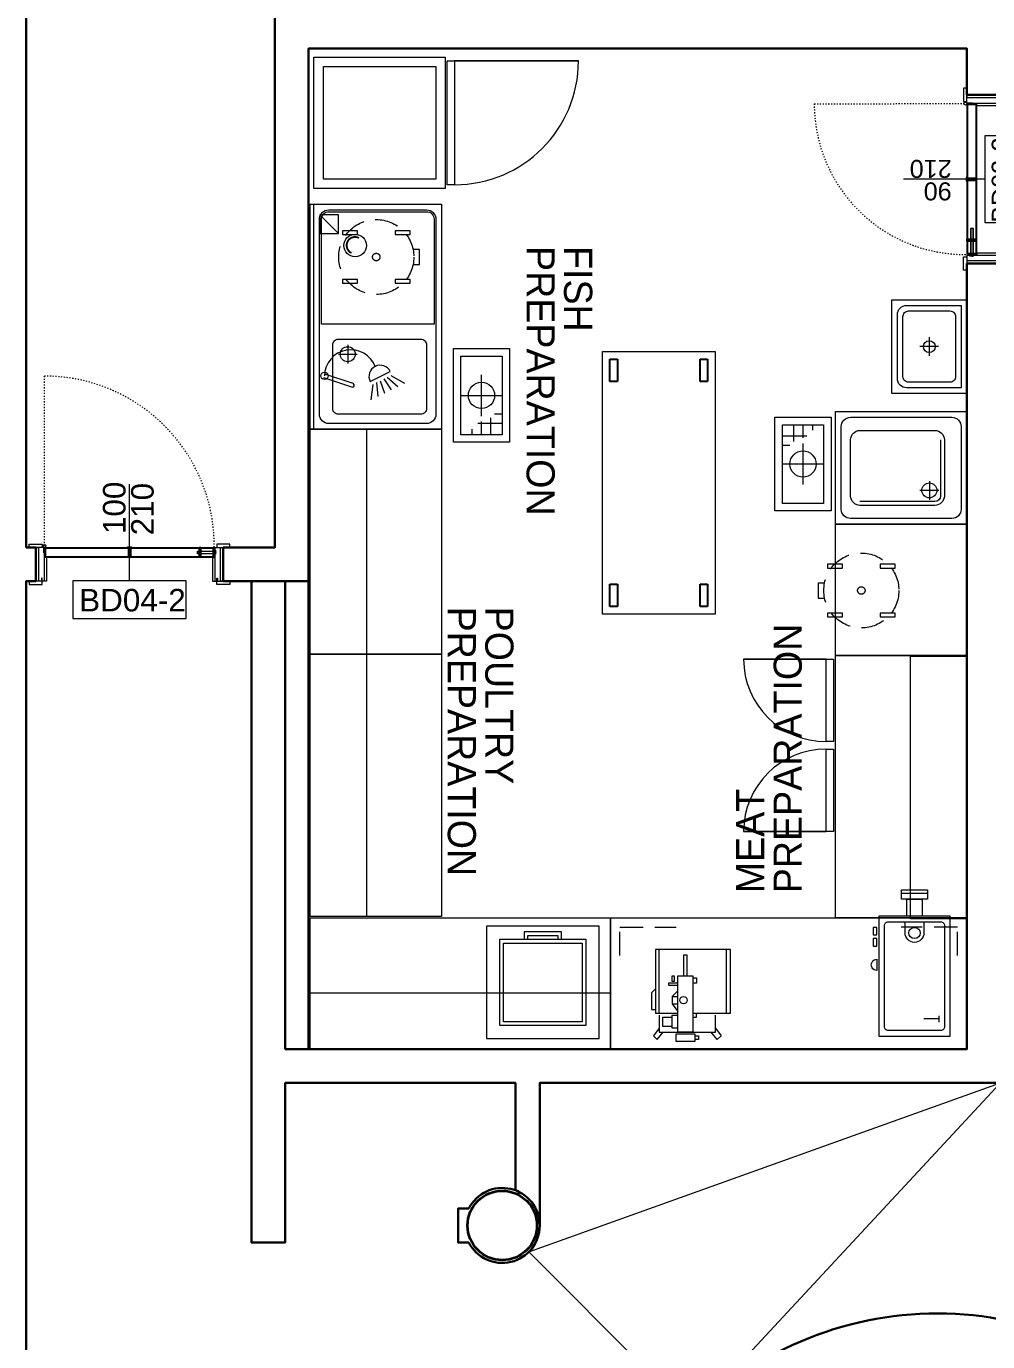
# Model space of a CAD drawing. Header units: centimetres. Extents: x 118932 to 154602, y -32682 to -23521.
# Drawn here: x 123713 to 124226, y -29054 to -28352 of the extents above; entities that cross this region are included whole.
import ezdxf

# ---------------------------------------------------------------- set-up
doc = ezdxf.new("R2010")
doc.units = ezdxf.units.CM
doc.header["$LTSCALE"] = 50
doc.header["$MEASUREMENT"] = 0
for name, pattern in [('ACAD_ISO03W100', [30, 12, -18]), ('DASHED2', [9.525, 6.35, -3.175]), ('HIDDEN', [0.375, 0.25, -0.125])]:
    doc.linetypes.add(name, pattern=pattern)
for name, color, linetype, lineweight in [('-DWG_DETAY1', 7, 'Continuous', 25), ('yerizg-a', 7, 'Continuous', 15), ('yerizg-b', 7, 'Continuous', 9)]:
    doc.layers.add(name, color=color, linetype=linetype, lineweight=lineweight)
for name, color, linetype, lineweight, true_color in [('GEN_00_BL_Yazı', 7, 'Continuous', 0, 0x4f5250), ('GEN_01_TA_Kolon', 7, 'Continuous', 35, 0xd05d28), ('GEN_01_TA_Merdiven', 7, 'Continuous', 13, 0x816183), ('GEN_02_TF_Islak Hacim', 7, 'Continuous', 5, 0x007cb0), ('GEN_02_TF_Kapı', 7, 'Continuous', 9, 0x4a3526), ('GEN_05_ML_Ahşap', 7, 'Continuous', 9, 0x745e3d), ('GEN_06_GR_İnce', 7, 'Continuous', 13, 0xb0b0a9), ('KALACAK DUVARLAR', 7, 'Continuous', 30, 0x005387)]:
    doc.layers.add(name, color=color, linetype=linetype, lineweight=lineweight, true_color=true_color)
doc.layers.add('YAZI_BLM_1', color=7, linetype='Continuous')
doc.styles.add('arial_1_18', font='arial.ttf', dxfattribs={"height": 0.2})
doc.styles.add('Arial_6', font='arial.ttf', dxfattribs={"height": 59.5325})
doc.styles.add('BLM_YAZI', font='', dxfattribs={"width": 0.8})
doc.styles.add('ROMANS', font='romans.shx', dxfattribs={"width": 0.8})
doc.styles.get('BLM_YAZI').set_extended_font_data('Stylus BT')

# ---------------------------------------------------------------- blocks, each defined once
blk = doc.blocks.new('LEVEL -1_A BLOK_KOLON')
at = {"layer": 'GEN_01_TA_Kolon'}
blk.add_circle((49834.06, 3449.79), 18.5, dxfattribs=at)
blk = doc.blocks.new('LEVEL -1_A BLOK_GÖRÜNÜŞ')
at = {"layer": 'GEN_01_TA_Merdiven'}
blk.add_line((49848.2, -6664.35), (49935.18, -6751.33), dxfattribs=at)
blk.add_lwpolyline([(49848.2, -6664.35), (50099.74, -6574.14), (49935.18, -6751.33)], dxfattribs=at)
blk = doc.blocks.new('LEVEL -1_A BLOK_DUVAR')
at = {"layer": 'KALACAK DUVARLAR'}
for points in [[(50081.74, 9465.5, 1), (49586.64, 9465.5), (49586.64, 9185.62, -0.520619), (49580.37, 9150.95), (49580.37, 8861.48), (49585.37, 8861.48), (49585.37, 8843.48), (49580.37, 8843.48), (49580.37, 8429.18)], [(49910.74, 9465.5, 1), (49757.64, 9465.5), (49757.64, 9145.49), (49712.87, 9145.49), (49712.87, 8861.48), (49685.37, 8861.48), (49685.37, 8843.48), (49730.87, 8843.48)], [(49945.27, 8152.41), (50057.51, 8040.17), (50061.04, 8043.71), (50073.77, 8030.98), (50057.51, 8014.71), (49943.26, 8128.96), (49936.27, 8121.97), (49923.54, 8134.7), (49930.61, 8141.77, -0.389763), (49928.97, 8392.15, -0.428543), (50196.81, 8398.67), (50219.74, 8375.74), (50219.74, 8519.3), (50219.74, 8946.61), (50209.74, 8946.61), (50209.74, 8964.61), (50232.74, 8964.61)]]:
    blk.add_lwpolyline(points, format="xyb", dxfattribs=at)
for points in [[(50099.74, 9102.86), (50081.74, 9102.86), (50081.74, 9127.49), (49730.87, 9127.49), (49730.87, 8593.86)], [(50099.74, 8964.61), (50099.74, 9012.86), (50081.74, 9012.86), (50081.74, 8593.86), (49718.37, 8593.86), (49718.37, 8843.48)], [(49854.06, 8499.79), (49854.06, 8575.86), (50099.74, 8575.86), (50099.74, 8946.61)], [(49700.37, 8843.48), (49700.37, 8490.79), (49718.37, 8490.79), (49718.37, 8575.86), (49841.06, 8575.86), (49841.06, 8518.52)]]:
    blk.add_lwpolyline(points, dxfattribs=at)
blk.add_lwpolyline([(49816.2, 8490.79), (49810.56, 8490.79), (49810.56, 8508.79), (49816.2, 8508.79, -4.20673)], format="xyb", close=True, dxfattribs=at)
blk = doc.blocks.new('t_tekerlek')
at = {"layer": '-DWG_DETAY1', "color": 0, "linetype": 'HIDDEN'}
blk.add_lwpolyline([(12, -4), (0, -4), (0, 0), (12, 0)], close=True, dxfattribs=at)
blk = doc.blocks.new('Y-SIFON')
at = {"layer": 'yerizg-a', "color": 0, "linetype": 'Continuous'}
blk.add_circle((0, 0), 7, dxfattribs=at)
at = {"layer": 'yerizg-b', "color": 0, "linetype": 'DASHED2'}
for points in [[(0, 11), (0, -11)], [(-11, 0), (11, 0)]]:
    blk.add_lwpolyline(points, dxfattribs=at)
blk = doc.blocks.new('cold kıtchen')
at = {"layer": 'GEN_02_TF_Islak Hacim', "linetype": 'Continuous'}
for p, q in [((-350.55, -342.96), (-335.55, -347.96)), ((-349.91, -341.06), (-334.91, -346.06))]:
    blk.add_line(p, q, dxfattribs=at)
at = {"layer": 'GEN_02_TF_Islak Hacim'}
for p, q in [((-261.24, -373.5), (-261.24, -364.5)), ((-255.24, -362.5), (-259.24, -362.5)), ((-271.24, -373.5), (-271.24, -370.5)), ((-255.24, -367.5), (-268.24, -367.5)), ((-266.24, -373.5), (-266.24, -366.5)), ((-99.86, -368.11), (-99.86, -377.11)), ((-94.86, -368.11), (-94.86, -375.11)), ((-89.86, -368.11), (-89.86, -371.11)), ((-105.86, -374.11), (-92.86, -374.11)), ((-105.86, -379.11), (-101.86, -379.11)), ((-54.42, -630.24), (-54.42, -694.24)), ((-16.42, -630.24), (-54.42, -630.24)), ((-16.42, -694.24), (-16.42, -630.24)), ((-54.42, -694.24), (-16.42, -694.24))]:
    blk.add_line(p, q, dxfattribs=at)
for points in [[(-355.55, -242.13), (-355.55, -172.13), (-285.55, -172.13), (-285.55, -242.13)], [(-284.55, -240.13), (-284.55, -174.13), (-280.55, -174.13), (-280.55, -240.13)], [(-280.55, -174.13), (-214.55, -174.13)], [(-350.55, -237.13), (-350.55, -177.13), (-290.55, -177.13), (-290.55, -237.13)], [(-287.55, -370.52), (-357.55, -370.52), (-357.55, -250.52), (-287.55, -250.52)], [(-47.55, -301.47), (-7.55, -301.47), (-7.55, -351.47), (-47.55, -351.47)], [(-281.24, -377.5), (-281.24, -327.5), (-251.24, -327.5), (-251.24, -377.5)], [(-141.76, -329.13), (-141.76, -469.13), (-201.76, -469.13), (-201.76, -329.13)], [(-277.24, -373.5), (-277.24, -331.5), (-255.24, -331.5), (-255.24, -373.5)], [(-79.86, -364.11), (-79.86, -414.11), (-109.86, -414.11), (-109.86, -364.11)], [(-7.51, -361.17), (-7.51, -421.17), (-77.51, -421.17), (-77.51, -361.17)], [(-357.55, -490.52), (-357.55, -370.52), (-327.55, -370.52), (-327.55, -490.52)], [(-357.55, -490.52), (-357.55, -370.52), (-287.55, -370.52), (-287.55, -490.52)], [(-83.86, -368.11), (-83.86, -410.11), (-105.86, -410.11), (-105.86, -368.11)], [(-7.51, -421.17), (-7.51, -491.17), (-77.51, -491.17), (-77.51, -421.17)], [(-357.55, -630.52), (-357.55, -490.52), (-287.55, -490.52), (-287.55, -630.52)], [(-357.55, -630.52), (-357.55, -490.52), (-327.55, -490.52), (-327.55, -630.52)], [(-82.51, -493.17), (-126.51, -493.17)], [(-78.51, -493.17), (-78.51, -537.17), (-82.51, -537.17), (-82.51, -493.17)], [(-7.51, -491.17), (-7.51, -631.17), (-77.51, -631.17), (-77.51, -491.17)], [(-7.51, -491.66), (-7.51, -631.66), (-37.51, -631.66), (-37.51, -491.66)], [(-78.51, -541.17), (-78.51, -585.17), (-82.51, -585.17), (-82.51, -541.17)], [(-82.51, -585.17), (-126.51, -585.17)], [(-197.51, -701.17), (-357.51, -701.17), (-357.51, -631.17), (-197.51, -631.17)], [(-7.51, -701.17), (-197.51, -701.17), (-197.51, -631.17), (-7.51, -631.17)], [(-263.55, -695.59), (-203.55, -695.59), (-203.55, -635.59), (-263.55, -635.59)], [(-212.55, -644.59), (-212.55, -686.59), (-254.55, -686.59), (-254.55, -644.59)], [(-153.55, -662.09), (-153.55, -692.09), (-161.55, -692.09), (-161.55, -662.09)], [(-197.51, -701.17), (-357.51, -701.17), (-357.51, -671.17), (-197.51, -671.17)]]:
    blk.add_lwpolyline(points, close=True, dxfattribs=at)
at = {"layer": 'GEN_02_TF_Islak Hacim', "linetype": 'Continuous'}
blk.add_lwpolyline([(-355.55, -370.52), (-355.55, -250.52)], dxfattribs=at)
at = {"layer": 'GEN_02_TF_Islak Hacim'}
for points in [[(-295.55, -367.52), (-347.63, -367.52, -0.414214), (-352.63, -362.52), (-352.63, -258.52, -0.414214), (-347.63, -253.52), (-295.55, -253.52, -0.414214), (-290.55, -258.52), (-290.55, -362.52, -0.414214)], [(-39.55, -304.47), (-10.55, -304.47), (-10.55, -348.47), (-39.55, -348.47, -0.414214), (-44.55, -343.47), (-44.55, -309.47, -0.414214)], [(-13.55, -310.47), (-13.55, -342.47, -0.414214), (-16.55, -345.47), (-38.55, -345.47, -0.414214), (-41.55, -342.47), (-41.55, -310.47, -0.414214), (-38.55, -307.47), (-16.55, -307.47, -0.414214)], [(-342.55, -322.52), (-298.55, -322.52, -0.414214), (-295.55, -325.52), (-295.55, -359.52, -0.414214), (-298.55, -362.52), (-342.55, -362.52, -0.414214), (-345.55, -359.52), (-345.55, -325.52, -0.414214)], [(-10.51, -369.17), (-10.51, -413.17, -0.4), (-15.51, -418.17), (-69.51, -418.17, -0.4), (-74.51, -413.17), (-74.51, -369.17, -0.4), (-69.51, -364.17), (-15.51, -364.17, -0.4)], [(-19.51, -376.17), (-19.51, -406.17, -0.4), (-24.51, -411.17), (-64.51, -411.17, -0.4), (-69.51, -406.17), (-69.51, -376.17, -0.4), (-64.51, -371.17), (-24.51, -371.17, -0.4)], [(-21.42, -691.24), (-49.42, -691.24, -0.414214), (-51.42, -689.24), (-51.42, -635.24, -0.414214), (-49.42, -633.24), (-21.42, -633.24, -0.414214), (-19.42, -635.24), (-19.42, -689.24, -0.414214)]]:
    blk.add_lwpolyline(points, format="xyb", close=True, dxfattribs=at)
at = {"layer": 'GEN_02_TF_Islak Hacim', "linetype": 'Continuous'}
blk.add_lwpolyline([(-351.55, -314.52), (-351.55, -258.52, -0.414214), (-347.55, -254.52), (-295.55, -254.52, -0.414214), (-291.55, -258.52), (-291.55, -314.52)], format="xyb", close=True, dxfattribs=at)
at = {"layer": 'GEN_02_TF_Islak Hacim', "linetype": 'HIDDEN'}
for points in [[(-340.34, -266.69), (-332.34, -266.69), (-332.34, -264.69), (-340.34, -264.69)], [(-312.34, -266.69), (-304.34, -266.69), (-304.34, -264.69), (-312.34, -264.69)], [(-340.34, -292.69), (-332.34, -292.69), (-332.34, -290.69), (-340.34, -290.69)], [(-312.34, -292.69), (-304.34, -292.69), (-304.34, -290.69), (-312.34, -290.69)], [(-73.76, -442.57), (-81.76, -442.57), (-81.76, -444.57), (-73.76, -444.57)], [(-45.76, -442.57), (-53.76, -442.57), (-53.76, -444.57), (-45.76, -444.57)], [(-73.76, -468.57), (-81.76, -468.57), (-81.76, -470.57), (-73.76, -470.57)], [(-45.76, -468.57), (-53.76, -468.57), (-53.76, -470.57), (-45.76, -470.57)]]:
    blk.add_lwpolyline(points, close=True, dxfattribs=at)
at = {"layer": 'GEN_02_TF_Islak Hacim', "const_width": 1}
blk.add_lwpolyline([(-331.55, -268.52, 1.024573), (-335.55, -276.52)], format="xyb", dxfattribs=at)
at = {"layer": 'GEN_02_TF_Islak Hacim', "linetype": 'HIDDEN'}
for points in [[(-302.34, -282.69), (-299.34, -282.69), (-299.34, -274.69), (-302.34, -274.69)], [(-83.76, -452.57), (-86.76, -452.57), (-86.76, -460.57), (-83.76, -460.57)], [(-192.51, -651.17), (-192.51, -636.17), (-162.51, -636.17)], [(-12.51, -651.17), (-12.51, -636.17), (-42.51, -636.17)]]:
    blk.add_lwpolyline(points, dxfattribs=at)
at = {"layer": 'GEN_02_TF_Islak Hacim'}
for points in [[(-27.55, -321.47), (-27.55, -331.47)], [(-337.55, -325.52), (-337.55, -335.52)], [(-22.55, -326.47), (-32.55, -326.47)], [(-342.55, -330.52), (-332.55, -330.52)], [(-325.6, -345.11), (-314.86, -339.74)], [(-318.38, -343.74), (-314.42, -349.58)], [(-316.47, -342.78), (-310.84, -347.79)], [(-314.57, -341.83), (-307.26, -346)], [(-324.11, -346.6), (-325.15, -354.95)], [(-322.2, -345.65), (-321.57, -353.16)], [(-320.29, -344.69), (-318, -351.37)], [(-27.51, -398.17), (-27.51, -408.17)], [(-22.51, -403.17), (-32.51, -403.17)], [(-28.42, -621.24), (-42.42, -621.24), (-42.42, -616.24), (-28.42, -616.24), (-28.42, -621.24)], [(-28.42, -618.24), (-42.42, -618.24)], [(-39.42, -630.24), (-39.42, -621.24), (-31.42, -621.24), (-31.42, -630.24)], [(-55.42, -640.24), (-55.42, -636.24), (-57.42, -636.24), (-57.42, -640.24), (-55.42, -640.24)], [(-55.42, -646.24), (-55.42, -642.24), (-57.42, -642.24), (-57.42, -646.24), (-55.42, -646.24)], [(-153.55, -682.09), (-133.55, -682.09), (-133.55, -648.09), (-173.55, -648.09), (-173.55, -682.09), (-161.55, -682.09)], [(-171.55, -682.09), (-171.55, -648.09)], [(-156.55, -662.09), (-156.55, -651.09), (-158.55, -651.09), (-158.55, -662.09)], [(-135.55, -682.09), (-135.55, -648.09)], [(-161.55, -666.09), (-166.55, -666.09), (-166.55, -667.09), (-161.55, -667.09)], [(-163.55, -662.09), (-163.55, -665.09), (-164.55, -665.09), (-164.55, -662.09), (-163.55, -662.09)], [(-153.55, -663.09), (-151.55, -663.09), (-151.55, -666.09), (-153.55, -666.09)], [(-173.55, -669.09), (-175.55, -671.09), (-175.55, -680.09), (-173.55, -680.09)], [(-161.55, -670.09), (-164.55, -673.09), (-164.55, -677.09), (-161.55, -681.09)], [(-164.55, -673.09), (-161.55, -673.09)], [(-164.55, -677.09), (-161.55, -677.09)], [(-171.55, -683.09), (-171.55, -692.09), (-141.55, -692.09), (-141.55, -683.09)], [(-164.55, -689.09), (-169.55, -689.09), (-169.55, -684.09), (-164.55, -684.09)], [(-161.55, -690.09), (-164.55, -690.09), (-164.55, -683.09), (-161.55, -683.09)], [(-153.55, -684.09), (-151.55, -684.09), (-151.55, -682.09)], [(-171.55, -690.09), (-174.55, -694.09), (-172.55, -696.09), (-169.35, -692.09)], [(-162.55, -693.09), (-152.55, -693.09), (-152.55, -697.09), (-162.55, -697.09), (-162.55, -693.09)], [(-152.55, -694.09), (-150.55, -694.09), (-150.55, -696.09), (-152.55, -696.09)], [(-141.55, -690.09), (-138.55, -694.09), (-140.55, -696.09), (-143.75, -692.09)]]:
    blk.add_lwpolyline(points, dxfattribs=at)
for points in [[(-21.51, -376.17), (-21.51, -406.17, -0.4), (-24.51, -409.17), (-64.51, -409.17)], [(-30.42, -633.24), (-30.42, -639.24, -1), (-40.42, -639.24), (-40.42, -633.24)], [(-55.42, -656.24), (-55.42, -659.24, -1.004224), (-55.42, -653.24), (-55.42, -656.24)]]:
    blk.add_lwpolyline(points, format="xyb", dxfattribs=at)
at = {"layer": 'GEN_02_TF_Islak Hacim', "linetype": 'Continuous'}
for points in [[(-210.55, -642.59), (-210.55, -688.59), (-256.55, -688.59), (-256.55, -642.59)], [(-223.55, -642.59), (-223.55, -638.59), (-243.55, -638.59), (-243.55, -642.59), (-241.55, -642.59), (-241.55, -640.59), (-225.55, -640.59), (-225.55, -642.59)]]:
    blk.add_lwpolyline(points, close=True, dxfattribs=at)
at = {"layer": 'GEN_02_TF_Islak Hacim', "linetype": 'HIDDEN'}
for centre, radius in [((-322.34, -278.69), 20), ((-322.34, -278.69), 2), ((-63.76, -456.57), 20), ((-63.76, -456.57), 2)]:
    blk.add_circle(centre, radius, dxfattribs=at)
at = {"layer": 'GEN_02_TF_Islak Hacim', "linetype": 'Continuous'}
blk.add_circle((-333.55, -272.52), 6, dxfattribs=at)
at = {"layer": 'GEN_02_TF_Islak Hacim'}
for centre, radius in [((-337.55, -330.52), 4), ((-27.55, -326.47), 3.16), ((-349.91, -342.06), 2), ((-27.51, -403.17), 4), ((-35.42, -639.24), 3), ((-158.55, -675.09), 2)]:
    blk.add_circle(centre, radius, dxfattribs=at)
for centre, radius, start, end in [((-280.55, -174.13), 66, 270, 0), ((-335.94, -342.12), 13.97, 19.84543, 179.75881), ((-320.23, -342.43), 6, 26.56505, 206.56505), ((-82.51, -493.17), 44, 180, 270), ((-82.51, -585.17), 44, 90, 180)]:
    blk.add_arc(centre, radius, start, end, dxfattribs=at)
at = {"layer": 'GEN_02_TF_Islak Hacim', "linetype": 'Continuous'}
blk.add_arc((-335.07, -347.06), 1.01, 241.71404, 81.41606, dxfattribs=at)
for name, p, rotation in [('t_tekerlek', (-193.76, -333.13), 270), ('t_tekerlek', (-145.76, -333.13), 270), ('Y-SIFON', (-266.24, -352.5), 90), ('Y-SIFON', (-94.86, -389.11), 270), ('t_tekerlek', (-193.76, -453.13), 270), ('t_tekerlek', (-145.76, -453.13), 270)]:
    blk.add_blockref(name, p, dxfattribs=dict(at, rotation=rotation))
at = {"layer": 'GEN_02_TF_Islak Hacim', "linetype": 'Continuous', "style": 'ROMANS', "width": 0.7}
blk.add_text('T', height=8, rotation=270, dxfattribs=at).set_placement((-30.42, -683.17))
blk = doc.blocks.new('JX-BLAD-152c0')
at = {"layer": 'YAZI_BLM_1', "linetype": 'Continuous', "style": 'Arial_6'}
for tag, p in [('BL_YZ1', (25, 5)), ('BL_YZ2', (25, -15))]:
    blk.add_attdef(tag, p, '', height=10, dxfattribs=at)
blk = doc.blocks.new('LEVEL -1_A BLOK_MAHAL')
at = {"layer": 'GEN_00_BL_Yazı'}
ref = blk.add_blockref('JX-BLAD-152c0', (49862.03, 4896.2), dxfattribs=dict(at, rotation=270))
ref.add_attrib('BL_YZ1', 'FISH', (49867.03, 4871.2), dxfattribs={"layer": 'YAZI_BLM_1', "linetype": 'Continuous', "height": 15, "rotation": 270, "style": 'BLM_YAZI'})
ref.add_attrib('BL_YZ2', 'PREPARATION', (49847.03, 4871.2), dxfattribs={"layer": 'YAZI_BLM_1', "linetype": 'Continuous', "height": 15, "rotation": 270, "style": 'BLM_YAZI'})
ref = blk.add_blockref('JX-BLAD-152c0', (49820.03, 4703.88), dxfattribs=dict(at, rotation=270))
ref.add_attrib('BL_YZ1', 'POULTRY', (49825.03, 4678.88), dxfattribs={"layer": 'YAZI_BLM_1', "linetype": 'Continuous', "height": 15, "rotation": 270, "style": 'BLM_YAZI'})
ref.add_attrib('BL_YZ2', 'PREPARATION', (49805.03, 4678.88), dxfattribs={"layer": 'YAZI_BLM_1', "linetype": 'Continuous', "height": 15, "rotation": 270, "style": 'BLM_YAZI'})
ref = blk.add_blockref('JX-BLAD-152c0', (49978.74, 4500.99), dxfattribs=dict(at, rotation=90))
ref.add_attrib('BL_YZ1', 'MEAT', (49973.74, 4525.99), dxfattribs={"layer": 'YAZI_BLM_1', "linetype": 'Continuous', "height": 15, "rotation": 90, "style": 'BLM_YAZI'})
ref.add_attrib('BL_YZ2', 'PREPARATION', (49993.74, 4525.99), dxfattribs={"layer": 'YAZI_BLM_1', "linetype": 'Continuous', "height": 15, "rotation": 90, "style": 'BLM_YAZI'})
blk = doc.blocks.new('10X10 YER SÜZGECI')
at = {"layer": 'GEN_02_TF_Islak Hacim'}
blk.add_line((79379.38, -32867.31), (79369.38, -32877.31), dxfattribs=at)
blk.add_lwpolyline([(79369.38, -32877.31), (79379.38, -32877.31), (79379.38, -32867.31), (79369.38, -32867.31)], close=True, dxfattribs=at)
blk = doc.blocks.new('level -1 süzgeçler')
at = {"rotation": 90.03205464016916}
blk.add_blockref('10X10 YER SÜZGECI', (-38066.41, -77900.27, 0), dxfattribs=at)
blk = doc.blocks.new('BD03-2')
at = {"layer": 'GEN_02_TF_Kapı'}
for p, q in [((-85.5, 0), (-90, 0)), ((-85.5, 0), (-85.5, -18)), ((-4.8, 0), (-85.2, 0)), ((-85.2, -5.2), (-85.2, 0)), ((-78.07, 0), (-78.07, -5.2, 0)), ((-77.07, 0), (-77.07, -5.2, 0)), ((-45.7, 0), (-45.7, -5.2, 0)), ((-44.31, 0), (-44.31, -5.2, 0)), ((-5.1, 0.14), (-5.1, -3)), ((-4.8, 0.01), (-4.8, -3)), ((-4.8, -5.2), (-4.8, 0)), ((-4.5, 0.01), (-4.5, -3)), ((-4.5, 0), (-4.5, -18)), ((-4.5, 0), (0, 0)), ((-4.2, 0.14), (-4.2, -3)), ((-86.2, -2.73), (-85.2, -2.06)), ((-86.2, -2.99), (-86.2, -2.73)), ((-86.2, -2.99), (-85.2, -3.11)), ((-85.8, -1.47), (-85.8, -2.46)), ((-85.7, -1.47), (-85.8, -1.47)), ((-85.8, -3.04), (-85.8, -3.69)), ((-85.8, -3.69), (-85.7, -3.69)), ((-85.18, -2.6), (-85.5, -2.26)), ((-85.18, -2.6), (-85.5, -2.26)), ((-85.18, -2.6), (-85.5, -3.01)), ((-84.3, -5.4), (-85.5, -5.4)), ((-4.8, -0.4), (-85.2, -0.4)), ((-85.2, -2.06), (-85.2, -3.11)), ((-85.2, -2.54), (-85.2, -2.12)), ((-85.18, -2.54), (-85.2, -2.54)), ((-85.2, -2.55), (-85.18, -2.55)), ((-85.2, -2.65), (-85.2, -2.55)), ((-85.2, -2.65), (-85.18, -2.65)), ((-85.2, -3.08), (-85.2, -2.66)), ((-85.18, -2.66), (-85.2, -2.66)), ((-85.2, -3.11), (-85.2, -2.99)), ((-4.8, -4.8), (-85.2, -4.8)), ((-4.8, -5.2), (-85.2, -5.2)), ((-85.18, -2.1), (-84.82, -2.1)), ((-85.18, -2.54), (-85.18, -2.12)), ((-85.18, -2.12), (-84.82, -2.12)), ((-85.18, -2.45), (-85.18, -2.55)), ((-85.18, -2.45), (-85.07, -2.45)), ((-85.18, -2.65), (-85.18, -2.55)), ((-85.18, -2.65), (-85.18, -2.75)), ((-85.18, -3.08), (-85.18, -2.66)), ((-85.18, -2.75), (-85.07, -2.75)), ((-84.82, -3.08), (-85.18, -3.08)), ((-84.82, -3.1), (-85.18, -3.1)), ((-85.07, -2.12), (-85.07, -3.08)), ((-85.07, -2.45), (-85.07, -2.75)), ((-84.82, -2.12), (-84.82, -3.08)), ((-84.8, -2.12), (-84.8, -3.08)), ((-84.6, -4.8), (-84.6, -0.4)), ((-84.3, -5.4), (-84.3, -18)), ((-44.41, -5.2), (-45.6, -5.2)), ((-5.7, -5.4), (-5.7, -18)), ((-5.7, -5.4), (-4.5, -5.4)), ((-5.4, -4.8), (-5.4, -0.4)), ((-5.2, -2.12), (-5.2, -3.08)), ((-4.82, -2.1), (-5.18, -2.1)), ((-5.18, -3.1), (-4.82, -3.1)), ((-5.1, -3), (-4.8, -3)), ((-4.93, -2.12), (-4.93, -3.08)), ((-4.82, -2.45), (-4.93, -2.45)), ((-4.93, -2.45), (-4.93, -2.75)), ((-4.82, -2.75), (-4.93, -2.75)), ((-4.82, -2.6), (-4.5, -2.26)), ((-4.82, -2.6), (-4.5, -2.26)), ((-4.82, -2.45), (-4.82, -2.55)), ((-4.8, -2.55), (-4.82, -2.55)), ((-4.82, -2.65), (-4.82, -2.55)), ((-4.82, -2.6), (-4.5, -3.01)), ((-4.82, -2.65), (-4.82, -2.75)), ((-4.8, -2.65), (-4.82, -2.65)), ((-4.8, -2.54), (-4.8, -2.12)), ((-4.8, -2.65), (-4.8, -2.55)), ((-4.8, -3.08), (-4.8, -2.66)), ((-4.5, -3), (-4.2, -3)), ((-86.5, -16.5), (-86.9, -16.5)), ((-86.9, -16.5), (-86.9, -18)), ((-86.5, -18), (-86.5, -16.5)), ((-84.3, -18), (-86.5, -18)), ((-5.7, -18), (-3.5, -18)), ((-3.5, -18), (-3.5, -16.5)), ((-3.5, -16.5), (-3.1, -16.5)), ((-3.1, -16.5), (-3.1, -18)), ((-3.1, -18), (0, -18))]:
    blk.add_line(p, q, dxfattribs=at)
at = {"layer": 'GEN_02_TF_Kapı', "linetype": 'ACAD_ISO03W100', "ltscale": 0.001}
blk.add_lwpolyline([(-85.2, 0, -0.416564), (-4.8, 81.35), (-4.65, 0.8)], format="xyb", dxfattribs=at)
at = {"layer": 'GEN_02_TF_Kapı'}
for points in [[(-86.5, 0), (-93.5, 0), (-93.5, 1.75), (-86.5, 1.75)], [(-88.5, 0), (-90, 0), (-90, -18), (-88.5, -18)], [(-77.97, 0), (-78.07, 0), (-78.07, -5.2), (-77.97, -5.2)], [(-78.07, 0), (-77.97, 0), (-77.97, -5.2), (-78.07, -5.2)], [(-77.17, -5.2), (-77.97, -5.2), (-77.97, 0), (-77.17, 0)], [(-77.17, 0), (-77.07, 0), (-77.07, -5.2), (-77.17, -5.2)], [(-77.07, 0), (-77.17, 0), (-77.17, -5.2), (-77.07, -5.2)], [(-46, 0), (-44, 0), (-44, 0.2), (-44.4, 0.3), (-45.6, 0.3), (-46, 0.2)], [(-45.6, 0), (-45.7, 0), (-45.7, -5.2), (-45.6, -5.2)], [(-45.6, -5.2), (-44.4, -5.2), (-44.4, 0), (-45.6, 0)], [(-44.41, 0), (-44.31, 0), (-44.31, -5.2), (-44.41, -5.2)], [(-3.5, 0), (3.5, 0), (3.5, 1.75), (-3.5, 1.75)], [(0, 0), (-1.5, 0), (-1.5, -18), (0, -18)], [(-85.7, -3.69), (-85.5, -3.69), (-85.5, -1.47), (-85.7, -1.47)], [(-85.2, -3.47), (-85, -3.47), (-85, -1.55), (-85.2, -1.55)], [(-71.25, -1.95), (-85.1, -1.95), (-85.1, -3.47), (-71.25, -3.47)], [(-71.35, -2.05), (-85, -2.05), (-85, -3.37), (-71.35, -3.37)], [(-46.01, -5.4), (-44.01, -5.4), (-44.01, -5.2), (-46.01, -5.2)]]:
    blk.add_lwpolyline(points, close=True, dxfattribs=at)
for points in [[(-4.8, -2.54), (-4.82, -2.54), (-4.82, -2.12), (-5.18, -2.12), (-5.18, -3.08), (-4.82, -3.08), (-4.82, -2.66), (-4.8, -2.66)], [(-86.9, -18), (-93.5, -18), (-93.5, -19.75), (-86.5, -19.75), (-86.5, -18)], [(-3.1, -18), (3.5, -18), (3.5, -19.75), (-3.5, -19.75), (-3.5, -18)]]:
    blk.add_lwpolyline(points, dxfattribs=at)
blk.add_circle((-4.65, 0.8), 0.8, dxfattribs=at)
for centre, start, end in [((-85.18, -2.12), 91.54328, 178.45672), ((-85.18, -3.08), 181.54328, 268.45672), ((-84.82, -2.12), 1.54328, 88.45672), ((-84.82, -3.08), 271.54328, 358.45672), ((-5.18, -2.12), 91.54328, 178.45672), ((-5.18, -3.08), 181.54328, 268.45672), ((-4.82, -2.12), 1.54328, 88.45672), ((-4.82, -3.08), 271.54328, 358.45672)]:
    blk.add_arc(centre, 0.0206, start, end, dxfattribs=at)
at = {"layer": 'GEN_05_ML_Ahşap'}
blk.add_lwpolyline([(-45, -9.81), (-45, 33.75)], dxfattribs=at)
blk.add_lwpolyline([(-21.78, -25.81), (-68.22, -25.81), (-68.22, -9.81), (-21.78, -9.81)], close=True, dxfattribs=at)
at = {"layer": 'GEN_00_BL_Yazı', "char_height": 9.6, "attachment_point": 7, "rotation": 90, "style": 'arial_1_18'}
for s, insert in [('\\A1;210', (-34.56, 8.09)), ('\\A1;90', (-46.56, 8.07))]:
    blk.add_mtext_dynamic_manual_height_columns(s, width=2834.1518, gutter_width=1500, heights=[310.23], dxfattribs=dict(at, insert=insert))
at = {"layer": 'GEN_00_BL_Yazı', "insert": (-22.77, -22.98), "char_height": 9.6, "attachment_point": 9, "style": 'arial_1_18'}
blk.add_mtext_dynamic_manual_height_columns('\\A1;BD03-2', width=2834.1518, gutter_width=1500, heights=[310.23], dxfattribs=at)
blk = doc.blocks.new('BD04-2')
at = {"layer": 'GEN_02_TF_Kapı'}
for p, q in [((4.5, 0), (0, 0)), ((4.2, 0.14), (4.2, -3)), ((4.5, 0.01), (4.5, -3)), ((4.5, 0), (4.5, -18)), ((4.8, 0.01), (4.8, -3)), ((4.8, 0), (95.2, 0)), ((4.8, -5.2), (4.8, 0)), ((5.1, 0.14), (5.1, -3)), ((49.31, 0), (49.31, -5.2, 0)), ((50.7, 0), (50.7, -5.2, 0)), ((87.07, 0), (87.07, -5.2, 0)), ((88.07, 0), (88.07, -5.2, 0)), ((95.2, -5.2), (95.2, 0)), ((95.5, 0), (95.5, -18)), ((95.5, 0), (100, 0)), ((4.5, -3), (4.2, -3)), ((4.82, -2.6), (4.5, -2.26)), ((4.82, -2.6), (4.5, -2.26)), ((4.82, -2.6), (4.5, -3.01)), ((5.7, -5.4), (4.5, -5.4)), ((4.8, -0.4), (95.2, -0.4)), ((4.8, -2.54), (4.8, -2.12)), ((4.8, -2.55), (4.82, -2.55)), ((4.8, -2.65), (4.8, -2.55)), ((4.8, -2.65), (4.82, -2.65)), ((4.8, -3.08), (4.8, -2.66)), ((5.1, -3), (4.8, -3)), ((4.8, -4.8), (95.2, -4.8)), ((4.8, -5.2), (95.2, -5.2)), ((4.82, -2.1), (5.18, -2.1)), ((4.82, -2.45), (4.82, -2.55)), ((4.82, -2.45), (4.93, -2.45)), ((4.82, -2.65), (4.82, -2.55)), ((4.82, -2.65), (4.82, -2.75)), ((4.82, -2.75), (4.93, -2.75)), ((5.18, -3.1), (4.82, -3.1)), ((4.93, -2.12), (4.93, -3.08)), ((4.93, -2.45), (4.93, -2.75)), ((5.2, -2.12), (5.2, -3.08)), ((5.4, -4.8), (5.4, -0.4)), ((5.7, -5.4), (5.7, -18)), ((49.41, -5.2), (50.6, -5.2)), ((94.3, -5.4), (94.3, -18)), ((94.3, -5.4), (95.5, -5.4)), ((94.6, -4.8), (94.6, -0.4)), ((94.8, -2.12), (94.8, -3.08)), ((95.18, -2.1), (94.82, -2.1)), ((94.82, -2.12), (94.82, -3.08)), ((95.18, -2.12), (94.82, -2.12)), ((94.82, -3.08), (95.18, -3.08)), ((94.82, -3.1), (95.18, -3.1)), ((95.07, -2.12), (95.07, -3.08)), ((95.18, -2.45), (95.07, -2.45)), ((95.07, -2.45), (95.07, -2.75)), ((95.18, -2.75), (95.07, -2.75)), ((95.18, -2.54), (95.18, -2.12)), ((95.18, -2.6), (95.5, -2.26)), ((95.18, -2.6), (95.5, -2.26)), ((95.18, -2.45), (95.18, -2.55)), ((95.18, -2.54), (95.2, -2.54)), ((95.2, -2.55), (95.18, -2.55)), ((95.18, -2.65), (95.18, -2.55)), ((95.18, -2.6), (95.5, -3.01)), ((95.18, -2.65), (95.18, -2.75)), ((95.2, -2.65), (95.18, -2.65)), ((95.18, -3.08), (95.18, -2.66)), ((95.18, -2.66), (95.2, -2.66)), ((95.2, -2.06), (95.2, -3.11)), ((96.2, -2.73), (95.2, -2.06)), ((95.2, -2.54), (95.2, -2.12)), ((95.2, -2.65), (95.2, -2.55)), ((95.2, -3.08), (95.2, -2.66)), ((96.2, -2.99), (95.2, -3.11)), ((95.2, -3.11), (95.2, -2.99)), ((95.7, -1.47), (95.8, -1.47)), ((95.8, -3.69), (95.7, -3.69)), ((95.8, -1.47), (95.8, -2.46)), ((95.8, -3.04), (95.8, -3.69)), ((96.2, -2.99), (96.2, -2.73)), ((3.1, -18), (0, -18)), ((3.5, -16.5), (3.1, -16.5)), ((3.1, -16.5), (3.1, -18)), ((3.5, -18), (3.5, -16.5)), ((5.7, -18), (3.5, -18)), ((94.3, -18), (96.5, -18)), ((96.5, -18), (96.5, -16.5)), ((96.5, -16.5), (96.9, -16.5)), ((96.9, -16.5), (96.9, -18))]:
    blk.add_line(p, q, dxfattribs=at)
at = {"layer": 'GEN_02_TF_Kapı', "linetype": 'ACAD_ISO03W100', "ltscale": 0.001}
blk.add_lwpolyline([(4.65, 0.8), (4.65, 91.35, -0.416804), (95.2, 0)], format="xyb", dxfattribs=at)
at = {"layer": 'GEN_02_TF_Kapı'}
for points in [[(3.5, 0), (-3.5, 0), (-3.5, 1.75), (3.5, 1.75)], [(0, 0), (1.5, 0), (1.5, -18), (0, -18)], [(51, 0), (49, 0), (49, 0.2), (49.4, 0.3), (50.6, 0.3), (51, 0.2)], [(49.41, 0), (49.31, 0), (49.31, -5.2), (49.41, -5.2)], [(50.6, -5.2), (49.4, -5.2), (49.4, 0), (50.6, 0)], [(50.6, 0), (50.7, 0), (50.7, -5.2), (50.6, -5.2)], [(87.17, 0), (87.07, 0), (87.07, -5.2), (87.17, -5.2)], [(87.07, 0), (87.17, 0), (87.17, -5.2), (87.07, -5.2)], [(87.17, -5.2), (87.97, -5.2), (87.97, 0), (87.17, 0)], [(87.97, 0), (88.07, 0), (88.07, -5.2), (87.97, -5.2)], [(88.07, 0), (87.97, 0), (87.97, -5.2), (88.07, -5.2)], [(96.5, 0), (103.5, 0), (103.5, 1.75), (96.5, 1.75)], [(98.5, 0), (100, 0), (100, -18), (98.5, -18)], [(51.01, -5.4), (49.01, -5.4), (49.01, -5.2), (51.01, -5.2)], [(86.25, -1.95), (95.1, -1.95), (95.1, -3.47), (86.25, -3.47)], [(86.35, -2.05), (95, -2.05), (95, -3.37), (86.35, -3.37)], [(95.2, -3.47), (95, -3.47), (95, -1.55), (95.2, -1.55)], [(95.7, -3.69), (95.5, -3.69), (95.5, -1.47), (95.7, -1.47)]]:
    blk.add_lwpolyline(points, close=True, dxfattribs=at)
for points in [[(4.8, -2.54), (4.82, -2.54), (4.82, -2.12), (5.18, -2.12), (5.18, -3.08), (4.82, -3.08), (4.82, -2.66), (4.8, -2.66)], [(3.1, -18), (-3.5, -18), (-3.5, -19.75), (3.5, -19.75), (3.5, -18)], [(96.9, -18), (103.5, -18), (103.5, -19.75), (96.5, -19.75), (96.5, -18)]]:
    blk.add_lwpolyline(points, dxfattribs=at)
blk.add_circle((4.65, 0.8), 0.8, dxfattribs=at)
for centre, start, end in [((4.82, -2.12), 91.54328, 178.45672), ((4.82, -3.08), 181.54328, 268.45672), ((5.18, -2.12), 1.54328, 88.45672), ((5.18, -3.08), 271.54328, 358.45672), ((94.82, -2.12), 91.54328, 178.45672), ((94.82, -3.08), 181.54328, 268.45672), ((95.18, -2.12), 1.54328, 88.45672), ((95.18, -3.08), 271.54328, 358.45672)]:
    blk.add_arc(centre, 0.0206, start, end, dxfattribs=at)
at = {"layer": 'GEN_05_ML_Ahşap'}
blk.add_lwpolyline([(50, -17.88), (50, 33.75)], dxfattribs=at)
blk.add_lwpolyline([(19.75, -37.88), (80.25, -37.88), (80.25, -17.88), (19.75, -17.88)], close=True, dxfattribs=at)
at = {"layer": 'GEN_00_BL_Yazı', "char_height": 12, "attachment_point": 7, "rotation": 90, "style": 'arial_1_18'}
for s, insert in [('\\A1;100', (48.05, 7.09)), ('\\A1;210', (63.05, 6.41))]:
    blk.add_mtext_dynamic_manual_height_columns(s, width=3542.6897, gutter_width=1875, heights=[387.79], dxfattribs=dict(at, insert=insert))
at = {"layer": 'GEN_00_BL_Yazı', "insert": (23.17, -34.34), "char_height": 12, "attachment_point": 7, "style": 'arial_1_18'}
blk.add_mtext_dynamic_manual_height_columns('\\A1;BD04-2', width=3542.6897, gutter_width=1875, heights=[387.79], dxfattribs=at)
blk = doc.blocks.new('basement kapılar')
at = {"color": 5, "rotation": 90}
blk.add_blockref('BD03-2', (247.55, -628.19), dxfattribs=at)
at = {"color": 5}
blk.add_blockref('BD04-2', (-248.82, -869.57), dxfattribs=at)
blk = doc.blocks.new('LEVEL -1 KAPILAR')
at = {"color": 5}
blk.add_blockref('basement kapılar', (-3850.43, 728.24), dxfattribs=at)

msp = doc.modelspace()

# ---------------------------------------------------------------- block references
for name, p in [('level -1 süzgeçler', (129113.25, -29950.13, 0)), ('LEVEL -1_A BLOK_DUVAR', (74132.92, -37491.52)), ('LEVEL -1_A BLOK_GÖRÜNÜŞ', (74132.92, -22341.52)), ('LEVEL -1_A BLOK_KOLON', (74132.92, -32441.52)), ('cold kıtchen', (124222.17, -28196.48)), ('LEVEL -1_A BLOK_MAHAL', (74132.92, -33340.52))]:
    msp.add_blockref(name, p)
at = {"layer": 'GEN_06_GR_İnce'}
msp.add_blockref('LEVEL -1 KAPILAR', (127817.53, -28488.7), dxfattribs=at)

doc.saveas('drawing.dxf')
